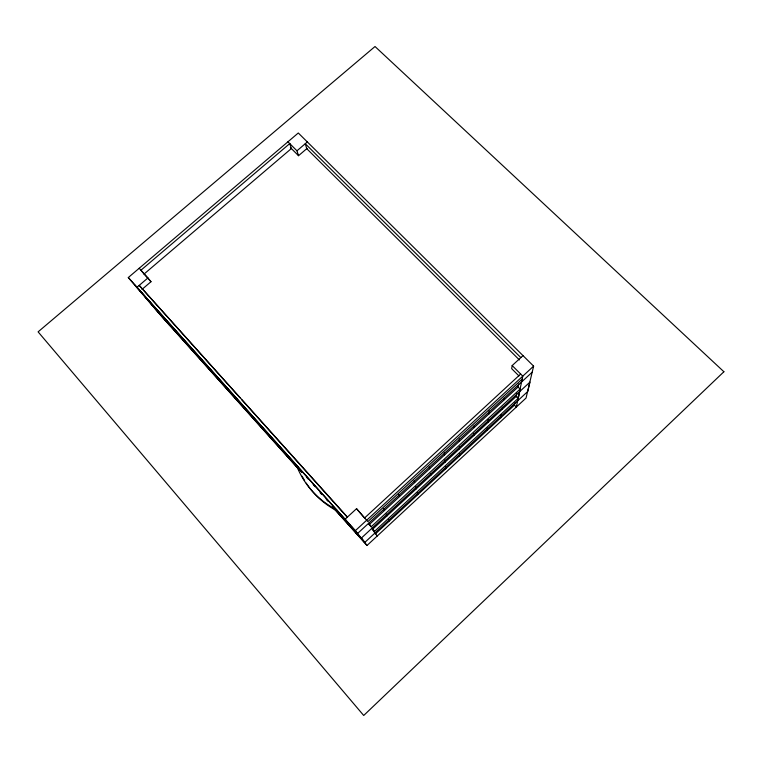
<?xml version="1.0" encoding="UTF-8"?>
<svg xmlns="http://www.w3.org/2000/svg" width="762" height="762" viewBox="0 0 762 762"><rect width="100%" height="100%" fill="white"/><g stroke="black" fill="none" stroke-linecap="round" stroke-linejoin="round"><path stroke-width="1.14" d="M473.764 435.635L473.878 433.349M474.164 427.596L474.269 425.548M487.137 430.416L487.375 428.158M487.975 422.491L488.29 419.471M488.871 414.014L489.214 410.775M500.824 417.738L501.291 414.766M502.12 409.404L502.444 407.289M503.501 400.488L503.853 398.231M522.999 355.616L512.178 365.56L511.664 368.656L518.932 375.904M514.864 403.041L514.455 405.117L375.352 533.991L374.294 532.381M516.855 393.049L516.198 396.373L372.38 529.447M518.665 383.991L518.055 387.039L369.208 524.589M517.798 400.698L519.703 391.592M299.456 470.144L161.963 316.792L128.302 277.539L298.294 132.988L533.619 366.141L526.047 398.04L367.008 545.487L333.632 508.254M368.903 524.256L371.18 526.771L520.084 389.077L517.75 386.734M372.704 529.809L374.294 531.562L518.322 398.193L515.884 395.735M364.769 517.798L520.656 374.018M367.008 545.487L355.378 530.647L533.619 366.141M522.161 379.133L367.836 521.627L356.54 508.692L345.11 519.198L346.339 520.751M532.181 372.189L357.597 533.467L134.655 284.95M141.989 289.408L150.99 281.721L147.933 277.94L137.017 287.255L169.897 325.641M307.096 148.39L298.533 155.705L296.97 150.809L307.343 141.951M520.837 357.607L305.267 143.723L306.762 148.685L519.389 359.931M287.941 141.799L296.97 150.809M512.178 365.56L522.78 376.142L516.35 407.032L513.988 404.641M290.398 147.58L298.533 155.705M515.712 395.888L518.16 398.355M139.198 268.272L147.933 277.94M143.904 273.882L150.99 281.721M364.703 518.16L356.54 508.692M372.085 528.771L374.466 531.4L372.256 527.99M347.396 517.093L139.208 285.388L239.925 397.707M241.506 399.469L347.015 516.903M128.302 277.539L355.378 530.647M145.428 297.17L157.972 311.382M150.733 303.266L297.342 466.725M299.714 469.373L302.095 472.021M306.848 477.326L308.439 479.088M313.192 484.394L314.773 486.156M320.326 492.347L321.907 494.109M326.66 499.415L328.251 501.177M333.004 506.482L350.434 525.923L347.52 522.246M145.256 297.313L298.485 468.154M300.066 469.925L301.647 471.688M306.4 476.983L307.991 478.755M313.525 484.927L315.116 486.699M326.203 499.053L327.784 500.824M333.327 507.006L361.264 538.153L529.961 382.095L527.723 391.506L364.693 542.525L333.061 507.254M160.62 314.811L301.876 472.326M320.126 492.681L321.716 494.452M334.413 508.606L354.254 530.733L351.539 527.304M155.2 308.905L298.161 468.325M159.382 313.02L163.459 317.783M297.485 466.401L296.37 465.058A85.687 84.011 -23 0 0 336.337 509.607L337.614 511.197A84.83 83.229 -23.2 0 1 306.219 483.127M351.72 527.142L354.425 530.571M355.283 532.028L357.816 535.229M361.445 537.991L364.865 542.363M368.798 523.113L371.18 526.771M372.075 528.152L374.294 531.562M375.133 532.857L377.2 536.038M383.41 508.492L384.419 510.521M386.134 513.959L387.077 515.855M388.668 519.065L389.553 520.837M398.755 494.319L399.564 496.529M414.137 480.698L414.633 482.613M415.671 486.642L416.243 488.861M417.214 492.623L417.757 494.709M429.292 466.706L429.625 468.754M430.416 473.554L430.73 475.459M444.36 452.78L444.541 454.971M444.97 460.086L445.141 462.124M445.541 466.906L445.703 468.811M459.362 438.931L459.391 441.246M459.457 446.684L459.486 448.847M459.553 453.933L459.581 455.952M304.61 480.574A84.83 83.229 -23.2 0 1 302.143 476.212M299.152 469.868A84.83 83.229 -23.2 0 1 298.037 467.077M723.9 371.742L363.712 715.48L38.1 331.851L375.018 46.52L723.9 371.742M289.741 143.589L140.941 270.205L144.056 274.044L291.37 148.552L289.741 143.589"/></g></svg>
